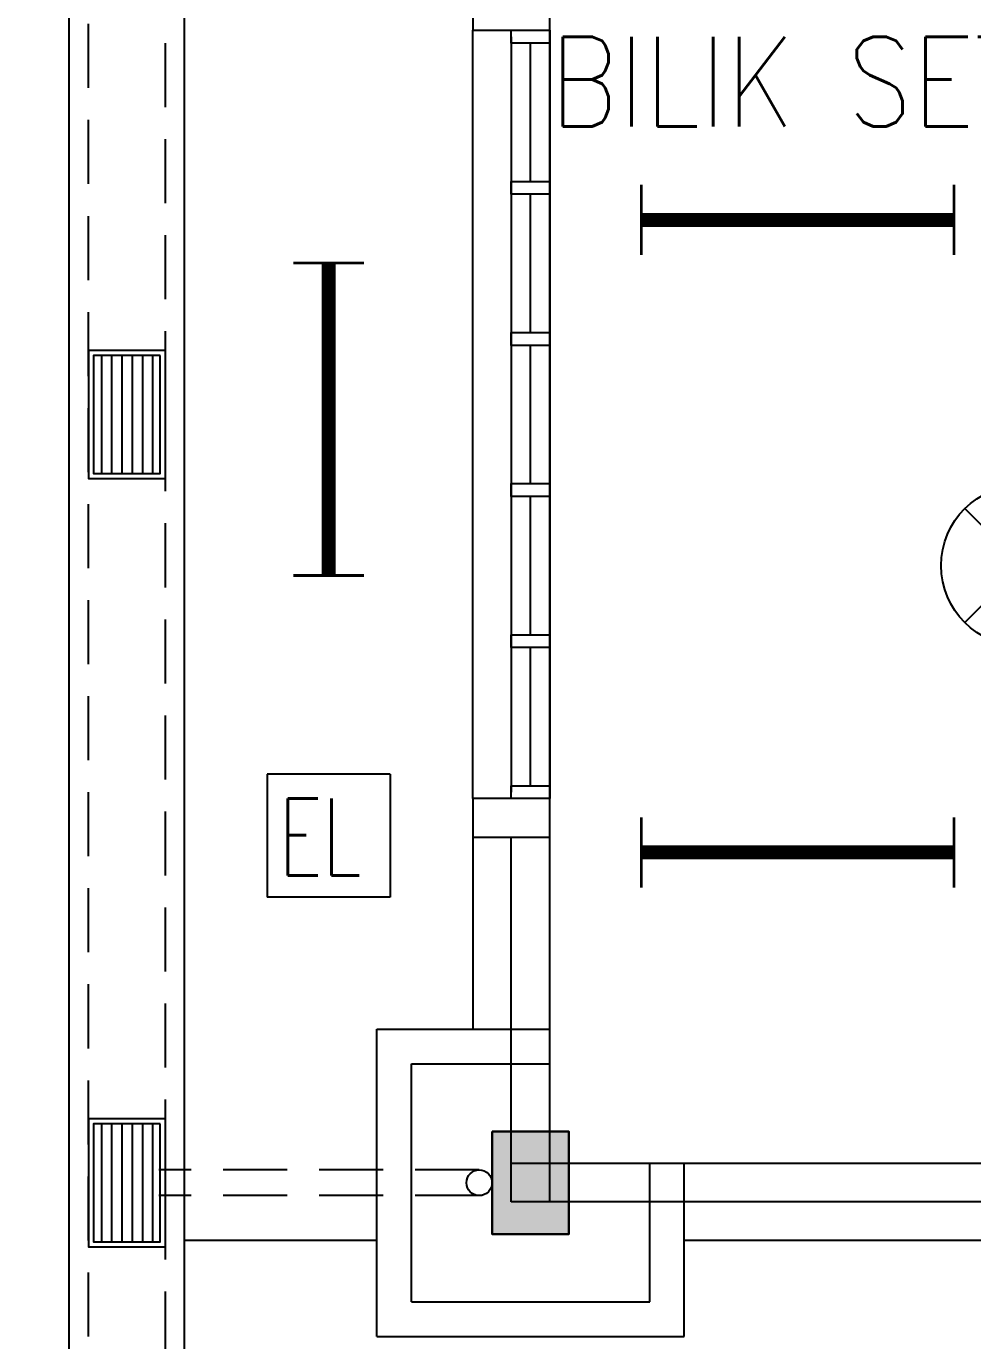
# Model space of a CAD drawing. Header units: inches. Extents: x 16928 to 514628, y -1471 to 241387.
# Drawn here: x 51246 to 54939, y 43569 to 48701 of the extents above; entities that cross this region are included whole.
import ezdxf
from ezdxf.enums import TextEntityAlignment as Align

# ---------------------------------------------------------------- set-up
doc = ezdxf.new("R2010")
doc.units = ezdxf.units.IN
doc.header["$MEASUREMENT"] = 0
doc.linetypes.add('DASHED2', pattern=[0.375, 0.25, -0.125])
doc.linetypes.add('HIDDEN', pattern=[0.375, 0.25, -0.125])
for name, color, linetype in [('12. mRspecT - LEGEND', 1, 'Continuous'), ('DOWNPIPE', 8, 'Continuous'), ('drain', 8, 'Continuous'), ('dxt_text', 4, 'Continuous'), ('ELECT', 6, 'Continuous'), ('FITTING', 8, 'Continuous'), ('LW', 2, 'Continuous'), ('MSGRATING', 8, 'Continuous'), ('WALL', 1, 'Continuous'), ('WIN', 9, 'Continuous')]:
    doc.layers.add(name, color=color, linetype=linetype)
doc.layers.add('COLUMN', color=8, linetype='Continuous', lineweight=30)
doc.layers.add('t3', color=8, linetype='Continuous', lineweight=25)
doc.styles.add('LAILA', font='romans.shx', dxfattribs={"width": 0.85})
doc.styles.add('ROMANS', font='ROMANS', dxfattribs={"width": 0.7})

# ---------------------------------------------------------------- blocks, each defined once
blk = doc.blocks.new('1 X 8W EL')
at = {"layer": 'ELECT', "color": 6}
for p, q in [((-240, 240), (-240, -240)), ((240, 240), (-240, 240)), ((240, 240), (240, -240)), ((240, -240), (-240, -240))]:
    blk.add_line(p, q, dxfattribs=at)
at = {"layer": 'ELECT', "color": 6, "style": 'ROMANS', "width": 0.7}
blk.add_text('EL', height=300, dxfattribs=at).set_placement((-196.2, -155.6))
blk = doc.blocks.new('YBC 1X36')
at = {"layer": 'FITTING', "color": 3}
for points, const_width in [([(-610, 137.6), (-610, -137.6)], 10.9), ([(610, 137.6), (610, -137.6)], 10.9), ([(-610, 0), (610, 0)], 54.6)]:
    blk.add_lwpolyline(points, dxfattribs=dict(at, const_width=const_width))
blk = doc.blocks.new('CEILING FAN C W HOOK')
at = {"layer": 'ELECT', "color": 6}
for p, q in [((-530.3, -530.3), (-85.3, -85.3)), ((-530.3, -85.3), (-85.3, -530.3))]:
    blk.add_line(p, q, dxfattribs=at)
blk.add_circle((-307.8, -307.8), 314.7, dxfattribs=at)

msp = doc.modelspace()

# ---------------------------------------------------------------- linework, layer by layer
at = {"layer": '12. mRspecT - LEGEND'}
msp.add_lwpolyline([(53513.8, 34610.5), (51863.6, 34610.5), (51863.6, 37610.5), (55288.6, 37610.5), (55288.6, 44260.5), (53288.6, 44260.5), (53288.6, 56110.5), (57288.6, 56110.5), (57288.6, 58610.5), (65138.6, 58610.5), (65138.6, 56785.5), (68563.3, 56785.5), (68563.6, 57160.5)], dxfattribs=at)
at = {"layer": 'COLUMN'}
msp.add_lwpolyline([(53063.6, 44385.5), (53363.6, 44385.5), (53363.6, 43985.5), (53063.6, 43985.5)], close=True, dxfattribs=at)
msp.add_solid([(53063.6, 44385.5), (53363.6, 44385.5), (53063.6, 43985.5), (53363.6, 43985.5)], dxfattribs=at)
at = {"layer": 'DOWNPIPE', "linetype": 'HIDDEN', "ltscale": 1000}
for p, q in [((53013.6, 44235.5), (51763.6, 44235.5)), ((53013.6, 44135.5), (51763.6, 44135.5))]:
    msp.add_line(p, q, dxfattribs=at)
at = {"layer": 'DOWNPIPE'}
msp.add_circle((53013.6, 44185.5), 50, dxfattribs=at)
at = {"layer": 'drain', "linetype": 'DASHED2', "ltscale": 1000}
for points in [[(45988.6, 34410.5), (49988.6, 34410.5), (49988.6, 39410.5), (53488.6, 39410.5), (53488.6, 42460.5), (51488.6, 42460.5), (51488.6, 57910.5), (55488.6, 57910.5), (55488.6, 59885.5)], [(46288.6, 34110.5), (50288.6, 34110.5), (50288.6, 39110.5), (53788.6, 39110.5), (53788.6, 42760.5), (51788.6, 42760.5), (51788.6, 57610.5), (55788.6, 57610.5), (55788.6, 59885.5)]]:
    msp.add_lwpolyline(points, dxfattribs=at)
at = {"layer": 'dxt_text'}
msp.add_line((52612, 43960.5), (51863.6, 43960.5), dxfattribs=at)
at = {"layer": 'LW'}
for p, q in [((51413.6, 42385.5), (51413.6, 57985.5)), ((51863.6, 42835.5), (51863.6, 57535.5)), ((52988.6, 45685.5), (52988.6, 48685.5)), ((52988.6, 45535.5), (52988.6, 44785.5)), ((54988.6, 43960.5), (53813.6, 43960.5))]:
    msp.add_line(p, q, dxfattribs=at)
at = {"layer": 'MSGRATING'}
for p, q in [((51538.6, 47415.5), (51538.6, 46955.5)), ((51578.6, 47415.5), (51578.6, 46955.5)), ((51618.6, 47415.5), (51618.6, 46955.5)), ((51658.6, 47415.5), (51658.6, 46955.5)), ((51698.6, 47415.5), (51698.6, 46955.5)), ((51738.6, 47415.5), (51738.6, 46955.5)), ((51538.6, 44415.5), (51538.6, 43955.5)), ((51578.6, 44415.5), (51578.6, 43955.5)), ((51618.6, 44415.5), (51618.6, 43955.5)), ((51658.6, 44415.5), (51658.6, 43955.5)), ((51698.6, 44415.5), (51698.6, 43955.5)), ((51738.6, 44415.5), (51738.6, 43955.5))]:
    msp.add_line(p, q, dxfattribs=at)
for points in [[(51788.6, 47435.5), (51488.6, 47435.5), (51488.6, 46935.5), (51788.6, 46935.5)], [(51768.6, 47415.5), (51508.6, 47415.5), (51508.6, 46955.5), (51768.6, 46955.5)], [(51788.6, 44435.5), (51488.6, 44435.5), (51488.6, 43935.5), (51788.6, 43935.5)], [(51768.6, 44415.5), (51508.6, 44415.5), (51508.6, 43955.5), (51768.6, 43955.5)]]:
    msp.add_lwpolyline(points, close=True, dxfattribs=at)
at = {"layer": 'WALL'}
for p, q in [((53288.6, 48685.5), (53288.6, 51685.5)), ((53288.6, 44110.5), (53288.6, 45685.5)), ((53138.6, 44110.5), (53138.6, 45535.5)), ((52613.6, 43585.5), (52613.6, 44785.5)), ((52613.6, 44785.5), (53288.6, 44785.5)), ((52748.6, 43720.5), (52748.6, 44650.5)), ((52748.6, 44650.5), (53288.6, 44650.5)), ((54988.6, 44260.5), (53138.6, 44260.5)), ((53678.6, 43720.5), (53678.6, 44260.5)), ((53813.6, 43585.5), (53813.6, 44260.5)), ((54988.6, 44110.5), (53138.6, 44110.5)), ((52748.6, 43720.5), (53678.6, 43720.5)), ((52613.6, 43585.5), (53813.6, 43585.5))]:
    msp.add_line(p, q, dxfattribs=at)
for points in [[(53288.6, 48685.5), (53288.6, 48835.5), (52988.6, 48835.5), (52988.6, 48685.5)], [(53288.6, 45535.5), (53288.6, 45685.5), (52988.6, 45685.5), (52988.6, 45535.5)]]:
    msp.add_lwpolyline(points, close=True, dxfattribs=at)
at = {"layer": 'WIN'}
for p, q in [((53138.6, 48660.5), (53138.6, 45710.5)), ((53288.6, 48685.5), (53288.6, 45685.5)), ((53213.6, 48095.5), (53213.6, 48635.5)), ((53213.6, 47505.5), (53213.6, 48045.5)), ((53213.6, 46915.5), (53213.6, 47455.5)), ((53213.6, 46325.5), (53213.6, 46865.5)), ((53213.6, 45735.5), (53213.6, 46275.5))]:
    msp.add_line(p, q, dxfattribs=at)
for points in [[(53138.6, 48635.5), (53138.6, 48685.5), (53288.6, 48685.5), (53288.6, 48635.5)], [(53138.6, 48045.5), (53138.6, 48095.5), (53288.6, 48095.5), (53288.6, 48045.5)], [(53138.6, 47455.5), (53138.6, 47505.5), (53288.6, 47505.5), (53288.6, 47455.5)], [(53138.6, 46865.5), (53138.6, 46915.5), (53288.6, 46915.5), (53288.6, 46865.5)], [(53138.6, 46275.5), (53138.6, 46325.5), (53288.6, 46325.5), (53288.6, 46275.5)], [(53138.6, 45685.5), (53138.6, 45735.5), (53288.6, 45735.5), (53288.6, 45685.5)]]:
    msp.add_lwpolyline(points, close=True, dxfattribs=at)

# ---------------------------------------------------------------- block references
msp.add_blockref('CEILING FAN C W HOOK', (55438.7, 46903.3))
at = {"layer": 'dxt_text'}
for name, p in [('YBC 1X36', (54256.1, 47945.5)), ('1 X 8W EL', (52426.1, 45541)), ('YBC 1X36', (54256.1, 45475.5))]:
    msp.add_blockref(name, p, dxfattribs=at)
at = {"layer": 'dxt_text', "rotation": 270}
msp.add_blockref('YBC 1X36', (52426.1, 47166.7), dxfattribs=at)

# ---------------------------------------------------------------- texts
at = {"layer": 't3', "style": 'LAILA', "width": 0.85}
msp.add_text('BILIK SETOR 1', height=350, dxfattribs=at).set_placement((53288.6, 48660.5), align=Align.TOP_LEFT)

doc.saveas('drawing.dxf')
